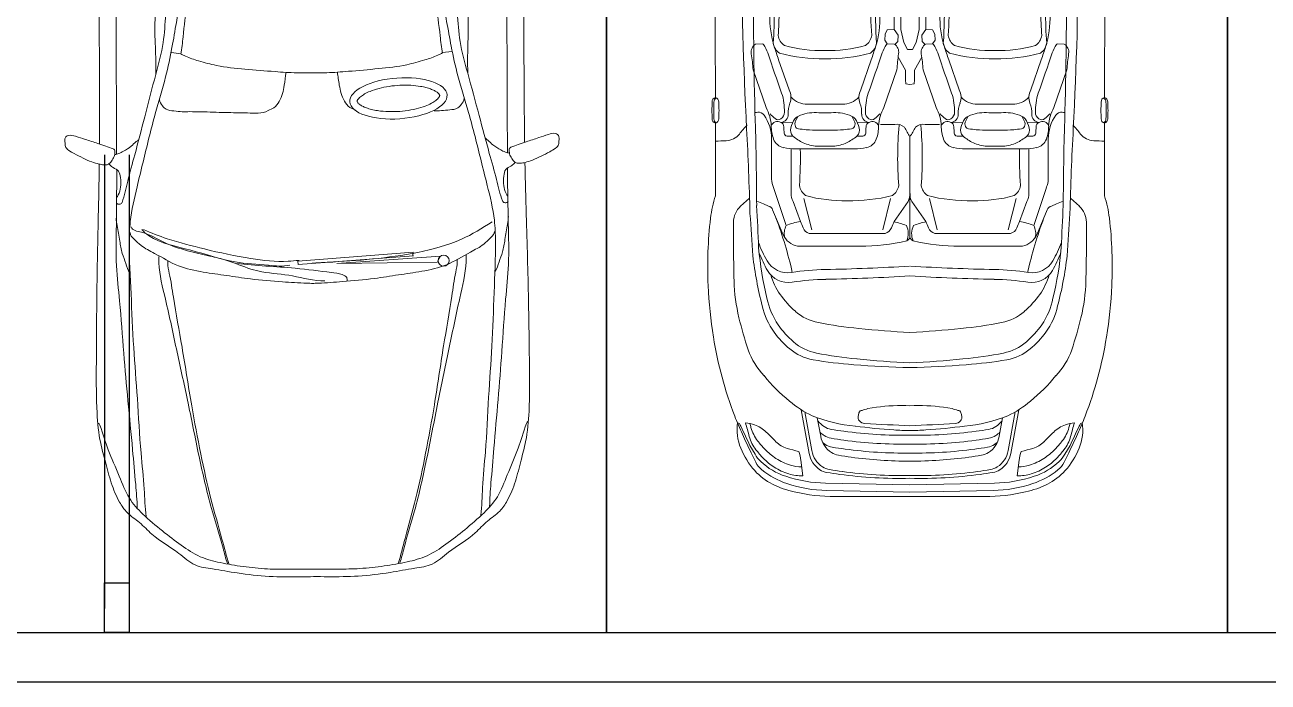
# Model space of a CAD drawing. Header units: millimetres. Extents: x 0 to 265, y 0 to 186.
# Drawn here: x 249.021 to 250.502, y 61.571 to 62.354 of the extents above; entities that cross this region are included whole.
import ezdxf

# ---------------------------------------------------------------- set-up
doc = ezdxf.new("R2010")
doc.units = ezdxf.units.MM
doc.linetypes.add('JIS_02_2.0', pattern=[3, 2, -1])
doc.layers.add('APOYOS', color=40, linetype='Continuous')
doc.layers.add('PROYECCION ESTRUCTURA', color=100, linetype='Continuous')
doc.layers.add('ARQ_Mobiliario', color=8, linetype='Continuous', lineweight=18)
doc.layers.add('MURO DE CARGA', color=18, linetype='Continuous', lineweight=30)

# ---------------------------------------------------------------- blocks, each defined once
blk = doc.blocks.new('A$C0D2E043C')
at = {"layer": 'ARQ_Mobiliario'}
for p, q in [((35.5808, 9.9491), (35.5808, 10.0765)), ((35.6071, 10.074), (35.6071, 9.9488)), ((35.6809, 10.074), (35.6809, 9.9488)), ((35.7072, 9.9491), (35.7072, 10.0765)), ((35.5424, 9.9053), (35.5441, 9.9298)), ((35.5529, 9.8913), (35.5424, 9.9053)), ((35.5441, 9.9298), (35.5529, 9.9473)), ((35.5529, 9.9473), (35.5808, 9.9491)), ((35.5808, 9.9491), (35.5966, 9.9263)), ((35.5966, 9.9263), (35.5948, 9.9001)), ((35.6071, 9.9488), (35.6197, 9.8958)), ((35.6809, 9.9488), (35.6683, 9.8958)), ((35.7072, 9.9491), (35.6914, 9.9263)), ((35.6914, 9.9263), (35.6932, 9.9001)), ((35.7351, 9.9473), (35.7072, 9.9491)), ((35.7439, 9.9298), (35.7351, 9.9473)), ((35.7351, 9.8913), (35.7456, 9.9053)), ((35.7456, 9.9053), (35.7439, 9.9298)), ((35.023, 9.8896), (35.0509, 9.8913)), ((35.5808, 9.8896), (35.5529, 9.8913)), ((35.5948, 9.9001), (35.5843, 9.8896)), ((35.6197, 9.8958), (35.6339, 9.8675)), ((35.6339, 9.8675), (35.644, 9.8675)), ((35.6541, 9.8675), (35.644, 9.8675)), ((35.6683, 9.8958), (35.6541, 9.8675)), ((35.6932, 9.9001), (35.7037, 9.8896)), ((35.7072, 9.8896), (35.7351, 9.8913)), ((36.265, 9.8896), (36.2371, 9.8913)), ((35.1576, 9.7059), (35.1156, 9.8266)), ((35.4462, 9.7059), (35.4882, 9.8266)), ((35.5961, 9.8376), (35.6258, 9.7852)), ((35.6919, 9.8376), (35.6622, 9.7852)), ((35.8418, 9.7059), (35.7998, 9.8266)), ((36.1304, 9.7059), (36.1724, 9.8266)), ((35.0125, 9.7864), (35.0649, 9.6341)), ((35.5913, 9.7864), (35.5389, 9.6341)), ((35.6258, 9.7852), (35.6258, 9.7457)), ((35.6622, 9.7852), (35.6622, 9.7457)), ((35.6967, 9.7864), (35.7491, 9.6341)), ((36.2755, 9.7864), (36.2231, 9.6341)), ((35.6258, 9.7457), (35.6277, 9.7299)), ((35.6277, 9.7299), (35.644, 9.7269)), ((35.6603, 9.7299), (35.644, 9.7269)), ((35.6622, 9.7457), (35.6603, 9.7299)), ((35.3014, 9.6481), (35.2317, 9.6481)), ((35.2774, 9.6137), (35.3019, 9.6137)), ((35.3264, 9.6137), (35.3019, 9.6137)), ((35.3024, 9.6481), (35.3721, 9.6481)), ((35.9856, 9.6481), (35.9159, 9.6481)), ((35.9616, 9.6137), (35.9861, 9.6137)), ((36.0106, 9.6137), (35.9861, 9.6137)), ((35.9866, 9.6481), (36.0563, 9.6481)), ((34.8614, 9.2797), (34.8614, 9.5712)), ((35.1319, 9.5744), (35.171, 9.5728)), ((35.1943, 9.6001), (35.184, 9.5809)), ((35.4095, 9.6001), (35.4198, 9.5809)), ((35.4719, 9.5744), (35.4329, 9.5728)), ((35.5828, 9.5666), (35.5249, 9.5666)), ((35.7052, 9.5666), (35.7631, 9.5666)), ((35.8161, 9.5744), (35.8551, 9.5728)), ((35.8785, 9.6001), (35.8682, 9.5809)), ((36.0937, 9.6001), (36.104, 9.5809)), ((36.1561, 9.5744), (36.117, 9.5728)), ((36.4266, 9.2797), (36.4266, 9.5712)), ((35.0873, 9.3467), (35.0873, 9.5084)), ((35.1494, 9.5195), (35.1731, 9.5192)), ((35.2774, 9.5438), (35.3019, 9.5438)), ((35.3264, 9.5438), (35.3019, 9.5438)), ((35.4544, 9.5195), (35.4307, 9.5192)), ((35.644, 9.5169), (35.644, 9.2904)), ((35.8336, 9.5195), (35.8573, 9.5192)), ((35.9616, 9.5438), (35.9861, 9.5438)), ((36.0106, 9.5438), (35.9861, 9.5438)), ((36.1386, 9.5195), (36.1149, 9.5192)), ((36.2007, 9.3467), (36.2007, 9.5084)), ((35.1657, 9.2897), (35.1657, 9.4686)), ((35.3019, 9.4679), (35.1838, 9.4679)), ((35.2774, 9.4789), (35.3019, 9.4789)), ((35.3264, 9.4789), (35.3019, 9.4789)), ((35.3019, 9.4679), (35.42, 9.4679)), ((35.9861, 9.4679), (35.868, 9.4679)), ((35.9616, 9.4789), (35.9861, 9.4789)), ((36.0106, 9.4789), (35.9861, 9.4789)), ((35.9861, 9.4679), (36.1042, 9.4679)), ((36.1223, 9.2897), (36.1223, 9.4686)), ((35.1459, 9.1599), (35.0953, 9.313)), ((36.1421, 9.1599), (36.1927, 9.313)), ((34.9985, 9.2703), (34.9625, 9.2377)), ((35.2032, 9.1765), (35.1737, 9.2561)), ((35.2171, 9.2693), (35.2487, 9.1429)), ((35.5659, 9.2693), (35.5344, 9.1429)), ((35.5799, 9.1765), (35.6364, 9.2567)), ((35.644, 9.1205), (35.644, 9.2576)), ((35.644, 9.1551), (35.644, 9.2576)), ((35.7081, 9.1765), (35.6516, 9.2567)), ((35.7221, 9.2693), (35.7536, 9.1429)), ((36.0709, 9.2693), (36.0393, 9.1429)), ((36.0848, 9.1765), (36.1143, 9.2561)), ((36.2895, 9.2703), (36.3255, 9.2377)), ((35.0544, 9.2468), (35.0746, 9.2372)), ((35.0914, 9.2227), (35.134, 9.1222)), ((36.1966, 9.2227), (36.154, 9.1222)), ((36.2336, 9.2468), (36.2134, 9.2372)), ((35.2391, 9.1282), (35.2627, 9.1279)), ((35.5203, 9.1279), (35.2627, 9.1279)), ((35.544, 9.1282), (35.5203, 9.1279)), ((35.744, 9.1282), (35.7677, 9.1279)), ((35.7677, 9.1279), (36.0253, 9.1279)), ((36.0489, 9.1282), (36.0253, 9.1279)), ((35.1915, 9.0766), (35.4432, 9.0766)), ((36.0965, 9.0766), (35.8448, 9.0766)), ((35.2066, 8.4189), (35.2383, 8.243)), ((35.2208, 8.4103), (35.249, 8.2544)), ((35.4746, 8.4242), (35.5088, 8.4289)), ((35.8134, 8.4242), (35.7792, 8.4289)), ((36.0672, 8.4103), (36.039, 8.2544)), ((36.0814, 8.4189), (36.0497, 8.243)), ((34.9577, 8.3641), (34.9507, 8.3666)), ((35.2712, 8.3869), (35.2848, 8.3121)), ((36.0168, 8.3869), (36.0032, 8.3121)), ((36.3303, 8.3641), (36.3373, 8.3666)), ((35.0206, 8.2406), (35, 8.2755)), ((36.2674, 8.2406), (36.288, 8.2755)), ((35.0233, 8.208), (35.005, 8.246)), ((35.2129, 8.153), (35.2051, 8.2155)), ((36.0751, 8.153), (36.0829, 8.2155)), ((36.2647, 8.208), (36.283, 8.246)), ((35.644, 8.1164), (35.3043, 8.1235)), ((35.644, 8.1164), (35.9837, 8.1235)), ((35.644, 8.087), (35.3094, 8.094)), ((35.6453, 8.0701), (35.3431, 8.0701)), ((35.6427, 8.0701), (35.9449, 8.0701)), ((35.644, 8.087), (35.9786, 8.094))]:
    blk.add_line(p, q, dxfattribs=at)
for centre, radius, start, end in [((49.3316, 10.3071), 14.3647, 180, 183.02593), ((21.9564, 10.3071), 14.3647, 356.97407, 360), ((-34.6556, 9.5808), 69.5169, 0.077229, 0.564429), ((105.9436, 9.5808), 69.5169, 179.435571, 179.922771), ((49.3794, 10.021), 14.3647, 179.30926, 181.7538), ((21.9086, 10.021), 14.3647, 358.2462, 0.69074), ((36.9315, 10.0357), 1.4456, 178.4816, 184.4163), ((36.9512, 10.0047), 1.4456, 177.1396, 184.4163), ((34.3368, 10.0047), 1.4456, 355.5837, 2.8604), ((34.3565, 10.0357), 1.4456, 355.5837, 1.5184), ((35.457, 9.9935), 0.3766, 177.702, 197.6791), ((33.6526, 10.0047), 1.4456, 355.5837, 0.749), ((33.6723, 10.0357), 1.4456, 355.5837, 359.4724), ((35.1468, 9.9935), 0.3766, 342.3209, 2.298), ((36.1412, 9.9935), 0.3766, 177.702, 197.6791), ((37.6157, 10.0357), 1.4456, 180.5276, 184.4163), ((37.6354, 10.0047), 1.4456, 179.251, 184.4163), ((35.831, 9.9935), 0.3766, 342.3209, 2.298), ((35.1761, 9.9352), 0.0634, 189.8097, 233.9947), ((35.4277, 9.9352), 0.0634, 306.0053, 350.1903), ((35.8603, 9.9352), 0.0634, 189.8097, 233.9947), ((36.1119, 9.9352), 0.0634, 306.0053, 350.1903), ((35.0434, 9.8571), 0.0384, 122.1337, 189.0107), ((35.0434, 9.88), 0.0136, 34.9707, 56.5623), ((34.9453, 9.8113), 0.1334, 18.8511, 34.9707), ((35.1564, 9.9042), 0.0634, 189.8097, 233.9947), ((37.1295, 10.5266), 2.132, 197.6791, 199.166), ((35.2926, 10.4521), 0.5887, 254.8646, 270.9099), ((35.3113, 10.4521), 0.5887, 269.0901, 285.1354), ((35.4474, 9.9042), 0.0634, 306.0053, 350.1903), ((33.4743, 10.5266), 2.132, 340.834, 342.3209), ((35.6585, 9.8113), 0.1334, 145.0293, 161.1489), ((35.5604, 9.88), 0.0136, 123.4377, 145.0293), ((35.5604, 9.8571), 0.0384, 350.9893, 57.8663), ((35.7276, 9.8571), 0.0384, 122.1337, 189.0107), ((35.7276, 9.88), 0.0136, 34.9707, 56.5623), ((35.6295, 9.8113), 0.1334, 18.8511, 34.9707), ((35.8406, 9.9042), 0.0634, 189.8097, 233.9947), ((37.8137, 10.5266), 2.132, 197.6791, 199.166), ((35.9767, 10.4521), 0.5887, 254.8646, 270.9099), ((35.9954, 10.4521), 0.5887, 269.0901, 285.1354), ((36.1316, 9.9042), 0.0634, 306.0053, 350.1903), ((34.1585, 10.5266), 2.132, 340.834, 342.3209), ((36.3427, 9.8113), 0.1334, 145.0293, 161.1489), ((36.2446, 9.88), 0.0136, 123.4377, 145.0293), ((36.2446, 9.8571), 0.0384, 350.9893, 57.8663), ((34.3577, 9.7484), 0.6559, 3.3204, 9.0107), ((54.2632, 16.4069), 20.2795, 198.85113, 199.33545), ((35.2879, 10.4914), 0.6605, 255.1925, 271.2106), ((35.3159, 10.4914), 0.6605, 268.7894, 284.8075), ((16.3406, 16.4069), 20.2795, 340.66455, 341.14887), ((36.2462, 9.7484), 0.6559, 170.9893, 176.6796), ((35.0418, 9.7484), 0.6559, 3.3204, 9.0107), ((54.9474, 16.4069), 20.2795, 198.85113, 199.33545), ((35.9721, 10.4914), 0.6605, 255.1925, 271.2106), ((36.0001, 10.4914), 0.6605, 268.7894, 284.8075), ((17.0248, 16.4069), 20.2795, 340.66455, 341.14887), ((36.9303, 9.7484), 0.6559, 170.9893, 176.6796), ((35.1008, 9.675), 0.0646, 338.8225, 28.5544), ((35.503, 9.675), 0.0646, 151.4456, 201.1775), ((35.785, 9.675), 0.0646, 338.8225, 28.5544), ((36.1872, 9.675), 0.0646, 151.4456, 201.1775), ((21.3499, 10.1211), 13.5063, 357.8859, 358.02673), ((34.8655, 9.6576), 0.0174, 103.7785, 185.1375), ((21.3571, 10.1211), 13.5063, 357.8859, 358.02673), ((34.8727, 9.6576), 0.0174, 116.444, 185.1375), ((34.8572, 9.6576), 0.0174, 354.8625, 76.2214), ((48.3728, 10.1211), 13.5063, 181.97327, 182.1141), ((34.9577, 9.6328), 0.1801, 6.523, 19.3355), ((35.2317, 9.7415), 0.0934, 224.8394, 270), ((35.3721, 9.7415), 0.0934, 270, 315.1606), ((35.6462, 9.6328), 0.1801, 160.6645, 173.477), ((35.6418, 9.6328), 0.1801, 6.523, 19.3355), ((35.9159, 9.7415), 0.0934, 224.8394, 270), ((36.0563, 9.7415), 0.0934, 270, 315.1606), ((36.3303, 9.6328), 0.1801, 160.6645, 173.477), ((22.9152, 10.1211), 13.5063, 357.8859, 358.02673), ((36.4308, 9.6576), 0.0174, 103.7786, 185.1375), ((36.4153, 9.6576), 0.0174, 354.8625, 63.556), ((36.4225, 9.6576), 0.0174, 354.8625, 76.2215), ((49.9309, 10.1211), 13.5063, 181.97327, 182.1141), ((49.9381, 10.1211), 13.5063, 181.97327, 182.1141), ((21.3499, 9.1246), 13.5063, 1.97327, 2.1141), ((21.3571, 9.1246), 13.5063, 1.97327, 2.1141), ((48.3728, 9.1246), 13.5063, 177.8859, 178.02673), ((35.0226, 9.6814), 0.0662, 268.1769, 277.5911), ((35.0349, 9.589), 0.0269, 35.1149, 97.5911), ((34.916, 9.5518), 0.1702, 2.9572, 28.9317), ((35.4397, 9.9777), 0.5145, 225.81, 228.8547), ((35.1225, 9.6062), 0.0316, 273.3896, 3.0107), ((35.1073, 9.6153), 0.0319, 303.5122, 1.6424), ((34.7032, 9.6037), 0.4363, 1.6424, 6.523), ((35.2597, 9.6134), 0.1057, 158.8225, 183.0107), ((35.2639, 9.4238), 0.1904, 85.9297, 108.5122), ((35.3399, 9.4238), 0.1904, 71.4878, 94.0703), ((35.3441, 9.6134), 0.1057, 356.9893, 21.1775), ((35.4813, 9.6062), 0.0316, 176.9893, 266.6104), ((35.4965, 9.6153), 0.0319, 178.3576, 236.4878), ((35.9006, 9.6037), 0.4363, 173.477, 178.3576), ((35.1641, 9.9777), 0.5145, 311.1453, 314.19), ((35.6878, 9.5518), 0.1702, 151.0683, 177.0428), ((35.6002, 9.5518), 0.1702, 2.9572, 28.9317), ((36.1239, 9.9777), 0.5145, 225.81, 228.8547), ((35.8067, 9.6062), 0.0316, 273.3896, 3.0107), ((35.7915, 9.6153), 0.0319, 303.5122, 1.6424), ((35.3874, 9.6037), 0.4363, 1.6424, 6.523), ((35.9439, 9.6134), 0.1057, 158.8225, 183.0107), ((35.9481, 9.4238), 0.1904, 85.9297, 108.5122), ((36.0241, 9.4238), 0.1904, 71.4878, 94.0703), ((36.0283, 9.6134), 0.1057, 356.9893, 21.1775), ((36.1655, 9.6062), 0.0316, 176.9893, 266.6104), ((36.5848, 9.6037), 0.4363, 173.477, 178.3576), ((36.1807, 9.6153), 0.0319, 178.3576, 236.4878), ((35.8483, 9.9777), 0.5145, 311.1453, 314.19), ((36.372, 9.5518), 0.1702, 151.0683, 177.0428), ((36.2531, 9.589), 0.0269, 82.4089, 144.8851), ((36.2654, 9.6814), 0.0662, 262.4089, 271.8231), ((22.9152, 9.1246), 13.5063, 1.97327, 2.1141), ((49.9309, 9.1246), 13.5063, 177.8859, 178.02673), ((49.9381, 9.1246), 13.5063, 177.8859, 178.02673), ((34.8655, 9.5881), 0.0174, 174.8625, 256.2215), ((34.8727, 9.5881), 0.0174, 174.8625, 243.556), ((34.8572, 9.5881), 0.0174, 283.7786, 5.1375), ((35.3427, 9.2287), 0.4877, 136.4928, 142.133), ((22.5328, 9.199), 12.4945, 0.19009, 1.7538), ((34.9203, 9.5084), 0.1671, 360, 35.1149), ((35.2326, 9.5589), 0.1467, 179.3597, 200.4789), ((35.111, 9.5516), 0.0267, 59.9535, 160.2676), ((35.1141, 9.6051), 0.0197, 228.8547, 303.5122), ((35.118, 9.5575), 0.0183, 357.0831, 69.4491), ((34.8698, 9.53), 0.2677, 0.3147, 5.7065), ((35.2494, 9.5373), 0.0861, 149.2718, 176.1885), ((35.221, 9.5542), 0.0531, 109.3485, 149.2718), ((35.2066, 9.5687), 0.0257, 151.6997, 205.2877), ((35.1971, 9.5642), 0.0152, 205.2877, 261.9044), ((35.3828, 9.5542), 0.0531, 30.7282, 70.6515), ((35.4067, 9.5642), 0.0152, 278.0956, 334.7123), ((35.3972, 9.5687), 0.0257, 334.7123, 28.3003), ((35.3544, 9.5373), 0.0861, 3.8115, 30.7282), ((35.734, 9.53), 0.2677, 174.2935, 179.6853), ((35.4858, 9.5575), 0.0183, 110.5509, 182.9169), ((35.4897, 9.6051), 0.0197, 236.4878, 311.1453), ((35.4928, 9.5516), 0.0267, 19.7324, 120.0465), ((35.3712, 9.5589), 0.1467, 339.5211, 0.6403), ((35.5915, 9.5247), 0.0428, 45.5515, 101.7666), ((37.0401, 9.4321), 1.4456, 174.7911, 184.4163), ((34.3381, 8.7755), 1.5017, 29.5853, 31.2833), ((36.9499, 8.7755), 1.5017, 148.7167, 150.4147), ((35.6965, 9.5247), 0.0428, 78.2334, 134.4485), ((34.2479, 9.4321), 1.4456, 355.5837, 5.2089), ((35.7952, 9.5516), 0.0267, 59.9535, 160.2676), ((35.9168, 9.5589), 0.1467, 179.3597, 200.4789), ((35.7983, 9.6051), 0.0197, 228.8547, 303.5122), ((35.8022, 9.5575), 0.0183, 357.0831, 69.4491), ((35.554, 9.53), 0.2677, 0.3147, 5.7065), ((35.9336, 9.5373), 0.0861, 149.2718, 176.1885), ((35.9052, 9.5542), 0.0531, 109.3485, 149.2718), ((35.8908, 9.5687), 0.0257, 151.6997, 205.2877), ((35.8813, 9.5642), 0.0152, 205.2877, 261.9044), ((36.067, 9.5542), 0.0531, 30.7282, 70.6515), ((36.0909, 9.5642), 0.0152, 278.0956, 334.7123), ((36.0814, 9.5687), 0.0257, 334.7123, 28.3003), ((36.0386, 9.5373), 0.0861, 3.8115, 30.7282), ((36.4182, 9.53), 0.2677, 174.2935, 179.6853), ((36.17, 9.5575), 0.0183, 110.5509, 182.9169), ((36.1739, 9.6051), 0.0197, 236.4878, 311.1453), ((36.177, 9.5516), 0.0267, 19.7324, 120.0465), ((36.0554, 9.5589), 0.1467, 339.5211, 0.6403), ((36.3677, 9.5084), 0.1671, 144.8851, 180), ((48.7552, 9.199), 12.4945, 178.2462, 179.80991), ((35.9453, 9.2287), 0.4877, 37.867, 43.5072), ((36.4308, 9.5881), 0.0174, 174.8625, 256.2214), ((36.4153, 9.5881), 0.0174, 296.444, 5.1375), ((36.4225, 9.5881), 0.0174, 283.7785, 5.1375), ((34.9023, 9.5712), 0.0702, 271.7611, 322.133), ((22.5098, 8.8893), 12.4945, 1.46222, 3.02593), ((35.1466, 9.5268), 0.0549, 200.4789, 257.6503), ((35.1507, 9.5327), 0.0132, 185.4827, 264.4752), ((35.198, 9.5431), 0.0345, 180, 234.4771), ((35.3299, 9.7279), 0.2616, 234.4771, 245.2594), ((35.2803, 10.1494), 0.6063, 261.9044, 264.9224), ((35.268, 10.0109), 0.4673, 264.9224, 271.1514), ((35.3358, 10.0109), 0.4673, 268.8486, 275.0776), ((35.3235, 10.1494), 0.6063, 275.0776, 278.0956), ((35.2739, 9.7279), 0.2616, 294.7406, 305.5229), ((35.4058, 9.5431), 0.0345, 305.5229, 0), ((35.4531, 9.5327), 0.0132, 275.5248, 354.5173), ((35.4572, 9.5268), 0.0549, 282.3497, 339.5211), ((35.8308, 9.5268), 0.0549, 200.4789, 257.6503), ((35.8349, 9.5327), 0.0132, 185.4827, 264.4752), ((35.8822, 9.5431), 0.0345, 180, 234.4771), ((36.0141, 9.7279), 0.2616, 234.4771, 245.2594), ((35.9645, 10.1494), 0.6063, 261.9044, 264.9224), ((35.9522, 10.0109), 0.4673, 264.9224, 271.1514), ((36.02, 10.0109), 0.4673, 268.8486, 275.0776), ((36.0077, 10.1494), 0.6063, 275.0776, 278.0956), ((35.9581, 9.7279), 0.2616, 294.7406, 305.5229), ((36.09, 9.5431), 0.0345, 305.5229, 0), ((36.1373, 9.5327), 0.0132, 275.5248, 354.5173), ((36.1414, 9.5268), 0.0549, 282.3497, 339.5211), ((48.7782, 8.8893), 12.4945, 176.97407, 178.53778), ((36.3857, 9.5712), 0.0702, 217.867, 268.2389), ((36.4774, -41.6594), 51.1845, 91.76109, 91.80929), ((35.1838, 9.6967), 0.2288, 257.6503, 270), ((33.7577, 9.4321), 1.4456, 355.5837, 1.4198), ((35.2765, 9.622), 0.1431, 246.9234, 270.3465), ((35.3273, 9.622), 0.1431, 269.6535, 293.0766), ((35.42, 9.6967), 0.2288, 270, 282.3497), ((35.868, 9.6967), 0.2288, 257.6503, 270), ((35.9607, 9.622), 0.1431, 246.9234, 270.3465), ((36.0115, 9.622), 0.1431, 269.6535, 293.0766), ((37.5303, 9.4321), 1.4456, 178.5802, 184.4163), ((36.1042, 9.6967), 0.2288, 270, 282.3497), ((34.8106, -41.6594), 51.1845, 88.19071, 88.23891), ((35.1578, 9.3457), 0.0705, 179.1858, 207.5776), ((35.2615, 9.3316), 0.0634, 189.8097, 233.9947), ((35.5363, 9.3316), 0.0634, 306.0053, 350.1903), ((35.7517, 9.3316), 0.0634, 189.8097, 233.9947), ((36.0265, 9.3316), 0.0634, 306.0053, 350.1903), ((36.1302, 9.3457), 0.0705, 332.4224, 0.8142), ((35.3179, 9.1328), 0.4796, 162.1555, 173.1838), ((34.9837, 9.1004), 0.1626, 64.2294, 74.5849), ((35.2362, 9.2887), 0.0705, 179.1858, 207.5776), ((35.3779, 9.8485), 0.5887, 254.8646, 271.322), ((35.4063, 9.9548), 0.695, 268.7794, 283.9241), ((35.5801, 9.2871), 0.064, 331.6959, 2.9555), ((35.7956, 9.276), 0.1527, 173.0737, 186.9263), ((35.7079, 9.2871), 0.064, 177.0445, 208.3041), ((35.4924, 9.276), 0.1527, 353.0737, 6.9263), ((35.8817, 9.9548), 0.695, 256.0759, 271.2206), ((35.9101, 9.8485), 0.5887, 268.678, 285.1354), ((36.0518, 9.2887), 0.0705, 332.4224, 0.8142), ((36.3043, 9.1004), 0.1626, 105.4151, 115.7706), ((35.9701, 9.1328), 0.4796, 6.8162, 17.8445), ((35.0208, 9.1734), 0.0867, 132.2214, 179.5233), ((16.9801, 7.8786), 18.0691, 3.68126, 4.21972), ((16.982, 8.3113), 18.0691, 2.40913, 2.94759), ((35.0737, 9.2193), 0.018, 11.0619, 87.3136), ((36.2143, 9.2193), 0.018, 92.6864, 168.9381), ((54.306, 8.3113), 18.0691, 177.05241, 177.59087), ((54.3079, 7.8786), 18.0691, 175.78028, 176.31874), ((36.2672, 9.1734), 0.0867, 0.4767, 47.7786), ((36.4739, 8.9946), 1.6438, 173.1838, 182.6649), ((41.6638, 9.1182), 6.7299, 179.5233, 181.53681), ((33.5267, 8.5981), 1.6858, 12.8041, 20.5784), ((35.2108, 9.127), 0.0727, 153.1267, 191.5749), ((35.2482, 8.9145), 0.2658, 99.7648, 112.6369), ((36.8922, 9.8444), 1.8162, 201.5746, 202.465), ((33.8909, 9.8444), 1.8162, 337.535, 338.4254), ((35.5271, 8.9145), 0.2658, 67.3631, 78.663), ((35.5646, 9.127), 0.0727, 336.8188, 26.8733), ((35.7234, 9.127), 0.0727, 153.1267, 203.1812), ((35.7609, 8.9145), 0.2658, 101.337, 112.6369), ((37.3971, 9.8444), 1.8162, 201.5746, 202.465), ((34.3958, 9.8444), 1.8162, 337.535, 338.4254), ((36.0398, 8.9145), 0.2658, 67.3631, 80.2352), ((37.7613, 8.5981), 1.6858, 159.4216, 167.1959), ((36.0772, 9.127), 0.0727, 348.4251, 26.8733), ((29.6242, 9.1182), 6.7299, 358.46319, 0.4767), ((34.8141, 8.9946), 1.6438, 357.3351, 6.8162), ((35.2097, 9.1585), 0.0839, 205.6223, 257.4949), ((35.2487, 9.1648), 0.0378, 202.465, 255.2501), ((35.5343, 9.1648), 0.0378, 284.7499, 337.535), ((35.624, 9.1173), 0.0203, 291.429, 9.2387), ((35.664, 9.1173), 0.0203, 170.7613, 248.571), ((35.7537, 9.1648), 0.0378, 202.465, 255.2501), ((36.0393, 9.1648), 0.0378, 284.7499, 337.535), ((36.0783, 9.1585), 0.0839, 282.5051, 334.3777), ((35.529, 9.2817), 0.5301, 201.0453, 209.762), ((36.4639, 9.2016), 1.4347, 185.2313, 193.4535), ((35.4432, 9.8997), 0.8231, 270, 283.2206), ((35.8448, 9.8997), 0.8231, 256.7794, 270), ((35.759, 9.2817), 0.5301, 330.238, 338.9547), ((34.8241, 9.2016), 1.4347, 346.5465, 354.7687), ((36.4374, 9.2012), 1.4347, 186.5034, 194.7256), ((35.531, 9.2422), 0.5301, 201.3583, 209.762), ((35.1525, 9.0664), 0.0964, 209.762, 278.9185), ((36.1355, 9.0664), 0.0964, 261.0815, 330.238), ((35.757, 9.2422), 0.5301, 330.238, 338.6417), ((34.8506, 9.2012), 1.4347, 345.2744, 353.4966), ((35.1545, 9.027), 0.0964, 209.762, 278.9185), ((35.3666, 9.0487), 0.296, 197.1341, 214.0282), ((35.3214, 7.9905), 0.9927, 91.0292, 98.9185), ((35.1702, 16.4026), 7.4207, 271.02924, 273.64523), ((35.1722, 16.3631), 7.4207, 271.02924, 273.64523), ((36.1158, 16.3631), 7.4207, 266.35477, 268.97076), ((36.1178, 16.4026), 7.4207, 266.35477, 268.97076), ((35.9666, 7.9905), 0.9927, 81.0815, 88.9708), ((36.1335, 9.027), 0.0964, 261.0815, 330.238), ((35.9214, 9.0487), 0.296, 325.9718, 342.8659), ((36.6698, 9.0037), 1.8399, 182.6649, 189.1353), ((35.6549, 8.957), 0.7189, 181.5368, 193.5296), ((35.3233, 7.951), 0.9927, 91.0292, 98.9185), ((35.9647, 7.951), 0.9927, 81.0815, 88.9708), ((35.6331, 8.957), 0.7189, 346.4704, 358.4632), ((34.6182, 9.0037), 1.8399, 350.8647, 357.3351), ((35.3588, 8.9264), 0.296, 191.4078, 214.0282), ((35.4619, 9.1301), 0.4207, 215.9536, 228.5231), ((35.8261, 9.1301), 0.4207, 311.4769, 324.0464), ((35.9292, 8.9264), 0.296, 325.9718, 348.5922), ((35.3387, 8.9015), 0.296, 192.6799, 215.3004), ((35.3127, 8.9613), 0.1955, 228.5231, 259.091), ((35.9753, 8.9613), 0.1955, 280.909, 311.4769), ((35.9493, 8.9015), 0.296, 324.6996, 347.3201), ((36.4358, 9.1449), 1.522, 193.5296, 198.592), ((35.454, 9.0077), 0.4207, 215.9536, 228.5231), ((35.6129, 10.5188), 1.7816, 259.091, 264.3925), ((35.6751, 10.5188), 1.7816, 275.6075, 280.909), ((35.834, 9.0077), 0.4207, 311.4769, 324.0464), ((34.8522, 9.1449), 1.522, 341.408, 346.4704), ((36.4191, 8.9634), 1.586, 189.1353, 201.0533), ((35.4321, 8.985), 0.4207, 217.2257, 229.7952), ((35.9118, 13.5635), 4.841, 264.3925, 266.8288), ((35.3762, 13.5635), 4.841, 273.1712, 275.6075), ((35.8559, 8.985), 0.4207, 310.2048, 322.7743), ((34.8689, 8.9634), 1.586, 338.9467, 350.8647), ((35.2618, 8.754), 0.2848, 199.3624, 224.0294), ((35.2867, 8.8129), 0.1955, 229.7952, 260.3632), ((35.3048, 8.839), 0.1955, 228.5231, 259.091), ((35.9832, 8.839), 0.1955, 280.909, 311.4769), ((36.0013, 8.8129), 0.1955, 279.6368, 310.2048), ((36.0262, 8.754), 0.2848, 315.9706, 340.6376), ((35.5522, 10.3766), 1.7816, 260.3632, 265.6646), ((35.605, 10.3964), 1.7816, 259.091, 264.3925), ((35.9039, 13.4412), 4.841, 264.3925, 266.9223), ((35.3841, 13.4412), 4.841, 273.0777, 275.6075), ((35.683, 10.3964), 1.7816, 275.6075, 280.909), ((35.7358, 10.3766), 1.7816, 274.3354, 279.6368), ((35.5236, 8.9204), 0.5919, 217.9881, 232.0323), ((35.7835, 13.4273), 4.841, 265.6646, 268.3489), ((35.5045, 13.4273), 4.841, 271.6511, 274.3354), ((35.7644, 8.9204), 0.5919, 307.9677, 322.0119), ((35.4191, 8.755), 0.3977, 229.242, 244.952), ((35.778, 8.3244), 0.3491, 166.3032, 168.6595), ((35.4507, 8.4042), 0.0123, 87.4826, 166.3032), ((35.3994, 8.6108), 0.2012, 284.9433, 291.9553), ((35.6123, 7.671), 0.7649, 87.6213, 97.7716), ((35.6757, 7.671), 0.7649, 82.2284, 92.3787), ((35.8886, 8.6108), 0.2012, 248.0447, 255.0567), ((35.8373, 8.4042), 0.0123, 13.6968, 92.5174), ((35.51, 8.3244), 0.3491, 11.3405, 13.6968), ((35.8689, 8.755), 0.3977, 295.048, 310.758), ((36.0785, 8.8323), 1.221, 201.0533, 204.7809), ((35.142, 8.3384), 0.1935, 171.5164, 202.5303), ((35.5756, 8.6689), 0.689, 206.2363, 207.5671), ((34.9685, 8.2213), 0.1461, 69.845, 84.6152), ((29.3797, 6.7702), 5.8255, 15.34203, 15.90569), ((29.3865, 6.806), 5.8255, 15.34203, 15.51226), ((34.9717, 8.23), 0.1367, 46.5931, 69.845), ((35.4784, 8.9605), 0.6099, 248.0813, 264.9013), ((35.3525, 8.434), 0.0988, 216.93, 237.0931), ((35.4577, 8.3886), 0.0225, 168.6595, 219.3903), ((35.4635, 8.3933), 0.0299, 219.3903, 267.4412), ((35.0247, -1.4254), 9.7986, 86.37626, 87.44122), ((36.2633, -1.4254), 9.7986, 92.55878, 93.62374), ((35.8245, 8.3933), 0.0299, 272.5588, 320.6097), ((35.8303, 8.3886), 0.0225, 320.6097, 11.3405), ((35.8096, 8.9605), 0.6099, 275.0987, 291.9187), ((35.9355, 8.434), 0.0988, 302.9069, 323.07), ((36.3163, 8.23), 0.1367, 110.155, 133.4069), ((36.3195, 8.2213), 0.1461, 95.3848, 110.155), ((41.9015, 6.806), 5.8255, 164.48774, 164.65797), ((41.9083, 6.7702), 5.8255, 164.09431, 164.65797), ((35.2095, 8.8323), 1.221, 335.2191, 338.9467), ((35.7124, 8.6689), 0.689, 332.4329, 333.7637), ((36.146, 8.3384), 0.1935, 337.4697, 8.4836), ((39.6636, 10.5193), 5.1754, 204.7809, 205.6935), ((39.6687, 10.4898), 5.1754, 204.7809, 205.6935), ((35.1463, 8.3523), 0.1542, 195.342, 217.7497), ((35.1531, 8.3881), 0.1542, 195.342, 217.7497), ((34.3931, 7.6184), 0.9787, 43.359, 46.5931), ((35.3525, 8.3982), 0.0988, 224.2534, 237.0931), ((35.382, 8.3296), 0.0988, 190.2428, 237.0931), ((35.3392, 8.4136), 0.0745, 237.0931, 260.3735), ((35.3392, 8.3777), 0.0745, 237.0931, 260.3735), ((35.5747, 9.8017), 1.4824, 260.3735, 262.381), ((35.5747, 9.7658), 1.4824, 260.3735, 262.381), ((35.6201, 10.1413), 1.8251, 262.381, 270.7507), ((35.7694, 11.0571), 2.7261, 262.7241, 266.0052), ((35.6658, 9.5728), 1.2381, 266.0052, 268.9934), ((35.6222, 9.5728), 1.2381, 271.0066, 273.9948), ((35.6679, 10.1413), 1.8251, 269.2493, 277.619), ((35.5186, 11.0571), 2.7261, 273.9948, 277.2759), ((35.7133, 9.8017), 1.4824, 277.619, 279.6265), ((35.7133, 9.7658), 1.4824, 277.619, 279.6265), ((35.906, 8.3296), 0.0988, 302.9069, 349.7572), ((35.9488, 8.4136), 0.0745, 279.6265, 302.9069), ((35.9488, 8.3777), 0.0745, 279.6265, 302.9069), ((35.9355, 8.3982), 0.0988, 302.9069, 315.7466), ((36.8949, 7.6184), 0.9787, 133.4069, 136.641), ((36.1349, 8.3881), 0.1542, 322.2503, 344.658), ((36.1417, 8.3523), 0.1542, 322.2503, 344.658), ((31.6193, 10.4898), 5.1754, 334.3065, 335.2191), ((31.6244, 10.5193), 5.1754, 334.3065, 335.2191), ((35.2616, 8.388), 0.3231, 202.5303, 221.4424), ((35.3441, 8.5055), 0.4043, 217.7497, 224.0316), ((35.3509, 8.5412), 0.4043, 217.7497, 224.0316), ((35.2462, 8.44), 0.2587, 224.0316, 236.876), ((35.1748, 8.3565), 0.0964, 223.359, 254.6712), ((35.7219, 10.3524), 2.1659, 254.6712, 255.9525), ((35.3462, 8.272), 0.0988, 190.2428, 237.0931), ((35.3571, 8.3623), 0.0988, 229.2811, 237.0931), ((35.3439, 8.3419), 0.0745, 237.0931, 260.3735), ((35.5793, 9.73), 1.4824, 260.3735, 262.381), ((35.6201, 10.1054), 1.8251, 262.381, 270.7507), ((35.6248, 10.0696), 1.8251, 262.381, 270.6041), ((35.6679, 10.1054), 1.8251, 269.2493, 277.619), ((35.6632, 10.0696), 1.8251, 269.3959, 277.619), ((35.7087, 9.73), 1.4824, 277.619, 279.6265), ((35.9441, 8.3419), 0.0745, 279.6265, 302.9069), ((35.9309, 8.3623), 0.0988, 302.9069, 310.7189), ((35.9418, 8.272), 0.0988, 302.9069, 349.7572), ((35.5661, 10.3524), 2.1659, 284.0475, 285.3288), ((36.1132, 8.3565), 0.0964, 285.3288, 316.641), ((36.0418, 8.44), 0.2587, 303.124, 315.9684), ((35.9371, 8.5412), 0.4043, 315.9684, 322.2503), ((35.9439, 8.5055), 0.4043, 315.9684, 322.2503), ((36.0264, 8.388), 0.3231, 318.5576, 337.4697), ((35.1359, 8.3073), 0.1333, 210.0638, 226.3425), ((35.1076, 8.2511), 0.0947, 207.082, 231.455), ((35.2163, 8.388), 0.2471, 225.7779, 253.0074), ((35.2394, 8.4042), 0.2587, 224.0316, 236.876), ((35.2254, 8.408), 0.2205, 236.876, 253.5372), ((35.0532, 8.1965), 0.1531, 7.1191, 20.9309), ((35.3356, 8.2606), 0.0988, 190.2428, 237.0931), ((35.3688, 8.3092), 0.0745, 237.0931, 260.3735), ((35.6042, 9.6973), 1.4824, 260.3735, 262.381), ((35.6497, 10.0369), 1.8251, 262.381, 269.8225), ((35.6383, 10.0369), 1.8251, 270.1775, 277.619), ((35.6838, 9.6973), 1.4824, 277.619, 279.6265), ((35.9192, 8.3092), 0.0745, 279.6265, 302.9069), ((35.9524, 8.2606), 0.0988, 302.9069, 349.7572), ((36.2348, 8.1965), 0.1531, 159.0691, 172.8809), ((36.0626, 8.408), 0.2205, 286.4628, 303.124), ((36.0717, 8.388), 0.2471, 286.9926, 314.2221), ((36.0486, 8.4042), 0.2587, 303.124, 315.9684), ((36.1804, 8.2511), 0.0947, 308.545, 332.918), ((36.1521, 8.3073), 0.1333, 313.6575, 329.9362), ((35.1947, 8.3289), 0.2338, 221.4424, 243.7064), ((35.2558, 8.437), 0.3325, 231.455, 251.2887), ((35.2185, 8.3723), 0.2205, 236.876, 253.5372), ((35.2102, 8.3441), 0.1911, 253.5372, 270.8193), ((35.217, 8.3798), 0.1911, 253.5372, 267.4233), ((35.3224, 8.2402), 0.0745, 237.0931, 260.3735), ((35.333, 8.2516), 0.0745, 237.0931, 260.3735), ((35.5578, 9.6282), 1.4824, 260.3735, 262.381), ((35.5684, 9.6396), 1.4824, 260.3735, 262.381), ((35.6032, 9.9679), 1.8251, 262.381, 271.28), ((35.6139, 9.9793), 1.8251, 262.381, 270.9461), ((35.6741, 9.9793), 1.8251, 269.0539, 277.619), ((35.6848, 9.9679), 1.8251, 268.72, 277.619), ((35.7196, 9.6396), 1.4824, 277.619, 279.6265), ((35.7302, 9.6282), 1.4824, 277.619, 279.6265), ((35.955, 8.2516), 0.0745, 279.6265, 302.9069), ((35.9656, 8.2402), 0.0745, 279.6265, 302.9069), ((36.0778, 8.3441), 0.1911, 269.1807, 286.4628), ((36.071, 8.3798), 0.1911, 272.5767, 286.4628), ((36.0695, 8.3723), 0.2205, 286.4628, 303.124), ((36.0322, 8.437), 0.3325, 288.7113, 308.545), ((36.0933, 8.3289), 0.2338, 296.2936, 318.5576), ((35.2646, 8.4704), 0.3916, 243.7064, 257.3103), ((35.3156, 8.658), 0.5346, 251.2887, 268.7956), ((35.3206, 8.6285), 0.5346, 251.2887, 268.7956), ((35.9674, 8.6285), 0.5346, 271.2044, 288.7113), ((35.9724, 8.658), 0.5346, 271.2044, 288.7113), ((36.0234, 8.4704), 0.3916, 282.6897, 296.2936), ((35.3431, 8.8189), 0.7488, 257.3103, 270), ((35.9449, 8.8189), 0.7488, 270, 282.6897)]:
    blk.add_arc(centre, radius, start, end, dxfattribs=at)
blk = doc.blocks.new('A$C51B7106E')
at = {"layer": 'ARQ_Mobiliario'}
for p, q in [((0.8941, 3.3752), (0.4771, 3.346)), ((0.4771, 3.346), (0.4898, 3.368)), ((0.4898, 3.3698), (0.8941, 3.3752)), ((0.5851, 3.3446), (1.0496, 3.3796)), ((1.0515, 3.3668), (0.587, 3.33)), ((1.0496, 3.3796), (1.0515, 3.3668)), ((0.587, 3.33), (0.5887, 3.3446)), ((0.1808, 2.9737), (0.176, 2.9683)), ((1.8068, 2.9801), (1.8116, 2.9748)), ((0.4691, 2.5275), (0.4315, 2.5225)), ((1.522, 2.5316), (1.5596, 2.527))]:
    blk.add_line(p, q, dxfattribs=at)
blk.add_circle((0.4645, 3.3641), 0.022, dxfattribs=at)
blk.add_ellipse((0.6463, 2.7115), major_axis=(-0.1957, -0.014), ratio=0.418659, dxfattribs=at)
for points, knots in [([(0.9883, 4.6352), (0.969, 4.6351), (0.909, 4.6361), (0.8057, 4.6347), (0.6886, 4.6211), (0.5908, 4.6018), (0.5044, 4.5908), (0.4337, 4.5221), (0.3499, 4.4778), (0.2914, 4.4106), (0.2386, 4.3774), (0.2012, 4.3209), (0.1737, 4.2512), (0.1542, 4.1703), (0.1286, 4.0776), (0.1176, 3.9495), (0.1194, 3.7668), (0.1227, 3.5113), (0.1295, 3.2505), (0.1356, 3.0587), (0.1372, 2.9806), (0.1374, 2.9691)], [38.78424, 38.78424, 38.78424, 38.78424, 60.961987, 107.588603, 157.189146, 195.362433, 222.981141, 253.838408, 304.60715, 330.780341, 355.011019, 374.928268, 407.089401, 440.613242, 470.209076, 517.177842, 587.262834, 679.689371, 810.034061, 886.325869, 899.579988, 899.579988, 899.579988, 899.579988]), ([(0.9885, 4.6054), (0.9868, 4.6054), (0.9538, 4.6048), (0.8915, 4.6053), (0.7978, 4.6039), (0.7049, 4.5933), (0.6145, 4.5776), (0.5277, 4.5551), (0.453, 4.5042), (0.3772, 4.4453), (0.3054, 4.3842), (0.2404, 4.3129), (0.2079, 4.2192), (0.1619, 4.1206), (0.1446, 4.0532), (0.1284, 4.0114), (0.1252, 4.0105)], [22.587173, 22.587173, 22.587173, 22.587173, 24.47218, 60.415699, 94.073658, 131.741622, 167.449361, 199.388861, 233.366298, 269.934958, 309.623736, 341.659931, 378.649676, 422.568467, 462.988403, 466.814373, 466.814373, 466.814373, 466.814373]), ([(0.9862, 4.6352), (1.0056, 4.6353), (1.0655, 4.6367), (1.1689, 4.6361), (1.286, 4.6234), (1.384, 4.6049), (1.4704, 4.5946), (1.5418, 4.5265), (1.6258, 4.4828), (1.6849, 4.4161), (1.738, 4.3833), (1.7758, 4.3271), (1.8038, 4.2576), (1.824, 4.1769), (1.8503, 4.0844), (1.8624, 3.9563), (1.8619, 3.7737), (1.8607, 3.5181), (1.8559, 3.2573), (1.8513, 3.0655), (1.8504, 2.9874), (1.8502, 2.9758)], [38.78424, 38.78424, 38.78424, 38.78424, 60.961987, 107.588603, 157.189146, 195.362433, 222.981141, 253.838408, 304.60715, 330.780341, 355.011019, 374.928268, 407.089401, 440.613242, 470.209076, 517.177842, 587.262834, 679.689371, 810.034061, 886.325869, 899.579988, 899.579988, 899.579988, 899.579988]), ([(0.9863, 4.6054), (0.988, 4.6054), (1.021, 4.605), (1.0833, 4.6061), (1.177, 4.6053), (1.27, 4.5955), (1.3605, 4.5806), (1.4474, 4.5587), (1.5226, 4.5084), (1.5989, 4.4501), (1.6711, 4.3896), (1.7366, 4.3187), (1.7699, 4.2253), (1.8167, 4.1271), (1.8345, 4.0598), (1.851, 4.0181), (1.8542, 4.0173)], [22.587173, 22.587173, 22.587173, 22.587173, 24.47218, 60.415699, 94.073658, 131.741622, 167.449361, 199.388861, 233.366298, 269.934958, 309.623736, 341.659931, 378.649676, 422.568467, 462.988403, 466.814373, 466.814373, 466.814373, 466.814373]), ([(0.2796, 4.3533), (0.2789, 4.3218), (0.2728, 4.2437), (0.2613, 4.1001), (0.2452, 3.9238), (0.229, 3.7241), (0.2187, 3.5429), (0.1997, 3.3717), (0.2054, 3.2016), (0.2069, 3.0724), (0.2074, 2.9979), (0.2075, 2.9917)], [0, 0, 0, 0, 36.0488, 89.825759, 165.154061, 238.890616, 319.494426, 373.271384, 436.037531, 514.223717, 521.409632, 521.409632, 521.409632, 521.409632]), ([(1.6972, 4.3589), (1.6981, 4.3274), (1.7048, 4.2493), (1.7175, 4.1058), (1.7349, 3.9297), (1.7527, 3.7301), (1.7644, 3.5489), (1.7847, 3.3779), (1.7804, 3.2077), (1.7799, 3.0786), (1.78, 3.0041), (1.78, 2.9978)], [0, 0, 0, 0, 36.0488, 89.825759, 165.154061, 238.890616, 319.494426, 373.271384, 436.037531, 514.223717, 521.409632, 521.409632, 521.409632, 521.409632]), ([(0.9934, 3.4556), (0.9852, 3.4554), (0.9442, 3.454), (0.8606, 3.4477), (0.7529, 3.4387), (0.6473, 3.4209), (0.5499, 3.4078), (0.4486, 3.3854), (0.3713, 3.3362), (0.3073, 3.3045), (0.2777, 3.274), (0.2592, 3.2555), (0.2591, 3.2454)], [21.921761, 21.921761, 21.921761, 21.921761, 31.354982, 68.898305, 118.057673, 155.154927, 191.495615, 231.006951, 272.403623, 296.410848, 311.027552, 322.708625, 322.708625, 322.708625, 322.708625]), ([(0.9904, 3.4556), (0.9986, 3.4554), (1.0396, 3.4544), (1.1233, 3.4487), (1.231, 3.4405), (1.3368, 3.4236), (1.4342, 3.4113), (1.5358, 3.3897), (1.6135, 3.341), (1.6777, 3.3098), (1.7076, 3.2797), (1.7262, 3.2613), (1.7264, 3.2511)], [21.921761, 21.921761, 21.921761, 21.921761, 31.354982, 68.898305, 118.057673, 155.154927, 191.495615, 231.006951, 272.403623, 296.410848, 311.027552, 322.708625, 322.708625, 322.708625, 322.708625]), ([(0.2692, 3.2085), (0.3095, 3.2335), (0.4019, 3.2908), (0.6278, 3.3504), (0.8311, 3.3655), (0.9736, 3.3731), (0.9938, 3.374)], [0, 0, 0, 0, 54.051109, 124.138957, 264.529754, 287.614432, 287.614432, 287.614432, 287.614432]), ([(0.2078, 2.9301), (0.2082, 2.8661), (0.2086, 2.7177), (0.2091, 2.4639), (0.2131, 2.1984), (0.2143, 1.9317), (0.2269, 1.6836), (0.2289, 1.4119), (0.2393, 1.1643), (0.2434, 0.9598), (0.2729, 0.8133), (0.2849, 0.7142), (0.326, 0.6521), (0.3867, 0.6398), (0.4748, 0.6032), (0.5834, 0.5735), (0.701, 0.5537), (0.8319, 0.5555), (0.9368, 0.5504), (1.0018, 0.5511), (1.006, 0.5511)], [544.929067, 544.929067, 544.929067, 544.929067, 618.323653, 714.981673, 835.923725, 922.647506, 1020.671658, 1120.585792, 1233.912311, 1305.200931, 1354.026344, 1405.450525, 1418.000514, 1435.425589, 1472.675224, 1529.175859, 1563.249036, 1609.159911, 1678.769511, 1683.63443, 1683.63443, 1683.63443, 1683.63443]), ([(1.7801, 2.9363), (1.7803, 2.8723), (1.781, 2.7239), (1.7825, 2.47), (1.7806, 2.2046), (1.7815, 1.9378), (1.7708, 1.6897), (1.771, 1.418), (1.7625, 1.1703), (1.76, 0.9658), (1.7317, 0.819), (1.7205, 0.7198), (1.6799, 0.6575), (1.6192, 0.6446), (1.5314, 0.6073), (1.4231, 0.5768), (1.3056, 0.5561), (1.1747, 0.5569), (1.0699, 0.5509), (1.0049, 0.5511), (1.0007, 0.5511)], [544.929067, 544.929067, 544.929067, 544.929067, 618.323653, 714.981673, 835.923725, 922.647506, 1020.671658, 1120.585792, 1233.912311, 1305.200931, 1354.026344, 1405.450525, 1418.000514, 1435.425589, 1472.675224, 1529.175859, 1563.249036, 1609.159911, 1678.769511, 1683.63443, 1683.63443, 1683.63443, 1683.63443]), ([(0.1387, 2.8881), (0.1395, 2.8232), (0.141, 2.6188), (0.1427, 2.2687), (0.1421, 1.8527), (0.14, 1.4577), (0.1437, 1.123), (0.1406, 0.8572), (0.1529, 0.6315), (0.177, 0.4336), (0.1843, 0.2674), (0.2187, 0.1553), (0.2828, 0.1027), (0.3529, 0.0688), (0.4291, 0.017), (0.5594, 0.0276), (0.7127, 0.0051), (0.8728, 0.0041), (0.9704, 0.0004), (1.0084, 0)], [930.531307, 930.531307, 930.531307, 930.531307, 1004.928128, 1164.855753, 1331.756468, 1481.864795, 1617.611394, 1715.41739, 1786.394964, 1876.620542, 1943.407147, 1978.062656, 2006.165201, 2035.08282, 2068.368423, 2107.906157, 2179.115565, 2247.302703, 2290.875136, 2290.875136, 2290.875136, 2290.875136]), ([(1.8496, 2.8948), (1.8492, 2.8299), (1.8494, 2.6255), (1.8504, 2.2755), (1.8543, 1.8594), (1.8595, 1.4644), (1.8585, 1.1297), (1.8636, 0.864), (1.8531, 0.6382), (1.8305, 0.4401), (1.8246, 0.2739), (1.7911, 0.1615), (1.7273, 0.1084), (1.6575, 0.0739), (1.5818, 0.0216), (1.4514, 0.0311), (1.2983, 0.0074), (1.1381, 0.0051), (1.0406, 0.0007), (1.0026, 0)], [930.531307, 930.531307, 930.531307, 930.531307, 1004.928128, 1164.855753, 1331.756468, 1481.864795, 1617.611394, 1715.41739, 1786.394964, 1876.620542, 1943.407147, 1978.062656, 2006.165201, 2035.08282, 2068.368423, 2107.906157, 2179.115565, 2247.302703, 2290.875136, 2290.875136, 2290.875136, 2290.875136]), ([(0.4804, 2.6997), (0.4804, 2.6993), (0.4804, 2.699), (0.4807, 2.6981), (0.4809, 2.6976), (0.4817, 2.6961), (0.4822, 2.6953), (0.4838, 2.6932), (0.4848, 2.6921), (0.4874, 2.6896), (0.489, 2.6883), (0.4938, 2.6847), (0.4975, 2.6824), (0.5063, 2.6779), (0.5114, 2.6756), (0.5227, 2.6715), (0.5289, 2.6695), (0.5423, 2.666), (0.5496, 2.6645), (0.5696, 2.6611), (0.583, 2.6596), (0.611, 2.658), (0.6255, 2.658), (0.6547, 2.6594), (0.6694, 2.6609), (0.6978, 2.6652), (0.7116, 2.668), (0.7374, 2.6748), (0.7494, 2.6788), (0.7684, 2.6865), (0.7758, 2.6901), (0.7887, 2.6974), (0.7942, 2.7011), (0.8016, 2.7072), (0.8041, 2.7096), (0.8081, 2.714), (0.8095, 2.7159), (0.8111, 2.7188), (0.8115, 2.7198), (0.8121, 2.7214), (0.8122, 2.722), (0.8123, 2.7229), (0.8123, 2.7233), (0.8122, 2.724), (0.8121, 2.7244), (0.8117, 2.7255), (0.8114, 2.7263), (0.8102, 2.7281), (0.8094, 2.7292), (0.8071, 2.7317), (0.8057, 2.7331), (0.8021, 2.736), (0.8, 2.7375), (0.7937, 2.7415), (0.789, 2.744), (0.7782, 2.7487), (0.772, 2.7509), (0.7585, 2.755), (0.7511, 2.7568), (0.7354, 2.76), (0.7271, 2.7613), (0.7047, 2.7639), (0.6901, 2.7648), (0.6602, 2.7649), (0.6449, 2.7642), (0.6148, 2.7611), (0.6, 2.7588), (0.5717, 2.7529), (0.5584, 2.7492), (0.5365, 2.7417), (0.5275, 2.738), (0.5117, 2.7303), (0.5049, 2.7263), (0.4954, 2.7196), (0.4921, 2.7169), (0.4869, 2.7118), (0.4849, 2.7095), (0.4825, 2.706), (0.4818, 2.7047), (0.4809, 2.7026), (0.4806, 2.7018), (0.4804, 2.7006), (0.4803, 2.7002), (0.4804, 2.6998), (0.4804, 2.6997), (0.4804, 2.6997)], [0, 0, 0, 0, 0.090998, 0.090998, 0.181995, 0.181995, 0.272993, 0.272993, 0.36399, 0.36399, 0.454988, 0.454988, 0.600892, 0.600892, 0.746796, 0.746796, 0.8927, 0.8927, 1.038604, 1.038604, 1.277597, 1.277597, 1.51659, 1.51659, 1.755583, 1.755583, 1.994575, 1.994575, 2.233568, 2.233568, 2.418434, 2.418434, 2.6033, 2.6033, 2.734374, 2.734374, 2.865447, 2.865447, 2.964727, 2.964727, 3.064007, 3.064007, 3.163287, 3.163287, 3.262567, 3.262567, 3.361848, 3.361848, 3.461128, 3.461128, 3.560408, 3.560408, 3.659688, 3.659688, 3.816331, 3.816331, 3.972974, 3.972974, 4.129617, 4.129617, 4.28626, 4.28626, 4.534086, 4.534086, 4.781912, 4.781912, 5.029737, 5.029737, 5.277563, 5.277563, 5.477491, 5.477491, 5.677418, 5.677418, 5.817515, 5.817515, 5.957612, 5.957612, 6.061674, 6.061674, 6.165736, 6.165736, 6.269799, 6.269799, 6.283185, 6.283185, 6.283185, 6.283185]), ([(0.9971, 2.6083), (0.9763, 2.6081), (0.9265, 2.6092), (0.8363, 2.6017), (0.7288, 2.5924), (0.6252, 2.5813), (0.5464, 2.5588), (0.4979, 2.5437), (0.4751, 2.5314), (0.4691, 2.5275)], [21.876309, 21.876309, 21.876309, 21.876309, 45.663651, 78.990492, 125.47186, 169.571758, 197.895671, 219.355672, 227.531129, 227.531129, 227.531129, 227.531129]), ([(0.9934, 2.6082), (1.0142, 2.6082), (1.064, 2.6097), (1.1542, 2.6029), (1.2618, 2.5945), (1.3655, 2.5843), (1.4445, 2.5624), (1.493, 2.5476), (1.516, 2.5355), (1.522, 2.5316)], [21.876309, 21.876309, 21.876309, 21.876309, 45.663651, 78.990492, 125.47186, 169.571758, 197.895671, 219.355672, 227.531129, 227.531129, 227.531129, 227.531129])]:
    blk.add_open_spline(points, degree=3, knots=knots, dxfattribs=at)
for points, start_tangent, end_tangent in [([(0.6411, 4.5796), (0.6233, 4.5174), (0.5819, 4.371), (0.5328, 4.1624), (0.4877, 3.9338), (0.4446, 3.7273), (0.3995, 3.5147), (0.3741, 3.3684), (0.3742, 3.3423)], (-0.351026, -0.936366), (0.049282, -0.998785)), ([(0.6471, 4.5836), (0.6195, 4.4813), (0.5762, 4.3188), (0.5369, 4.1384), (0.5017, 3.9439), (0.4647, 3.7073), (0.4316, 3.5069), (0.416, 3.4106), (0.4101, 3.3685), (0.4102, 3.3585)], (-0.296757, -0.954953), (-0.066867, -0.997762)), ([(1.3279, 4.5863), (1.3563, 4.4842), (1.4009, 4.3221), (1.4415, 4.1419), (1.4783, 3.9477), (1.5171, 3.7115), (1.5519, 3.5113), (1.5682, 3.4152), (1.5744, 3.3731), (1.5744, 3.3631)], (0.304253, -0.952591), (0.074707, -0.997206)), ([(1.3339, 4.5823), (1.3521, 4.5202), (1.3947, 4.3741), (1.4455, 4.166), (1.4923, 3.9378), (1.5371, 3.7316), (1.5839, 3.5194), (1.6104, 3.3732), (1.6105, 3.3472)], (0.358375, -0.933578), (-0.04143, -0.999141)), ([(0.3154, 4.3876), (0.3078, 4.2773), (0.2964, 4.1331), (0.2834, 3.9126), (0.2703, 3.7082), (0.2612, 3.4918), (0.2561, 3.2855), (0.2604, 3.2014), (0.2891, 3.0612), (0.3136, 2.9627), (0.3645, 2.7686), (0.4072, 2.6206), (0.4339, 2.5017), (0.4523, 2.4016), (0.4646, 2.3256), (0.4714, 2.1613), (0.4761, 1.9871), (0.4808, 1.7943), (0.4799, 1.5539), (0.4786, 1.4072), (0.4555, 1.2048), (0.4339, 1.0801), (0.3908, 0.8695), (0.3576, 0.6851), (0.3498, 0.645)], (-0.14207, -0.989857), (0.110631, -0.993862)), ([(1.6611, 4.3929), (1.6695, 4.2827), (1.682, 4.1385), (1.6968, 3.9182), (1.7116, 3.7139), (1.7223, 3.4976), (1.7291, 3.2913), (1.7254, 3.2071), (1.6978, 3.0668), (1.6741, 2.9681), (1.6247, 2.7736), (1.5832, 2.6252), (1.5575, 2.5061), (1.5398, 2.4059), (1.5281, 2.3297), (1.5226, 2.1655), (1.5192, 1.9912), (1.516, 1.7984), (1.5189, 1.558), (1.5213, 1.4113), (1.546, 1.2091), (1.5685, 1.0845), (1.6133, 0.8743), (1.648, 0.6901), (1.6561, 0.6501)], (0.149846, -0.988709), (-0.102816, -0.9947)), ([(0.2571, 3.4075), (0.2413, 3.3694), (0.2275, 3.3293), (0.2177, 3.2792), (0.2079, 3.217), (0.2041, 3.1869)], (-0.598799, -0.800899), (0.022489, -0.999747)), ([(0.8524, 3.4468), (0.8546, 3.4314), (0.8723, 3.4204), (0.9163, 3.4118), (1.0616, 3.3948), (1.2971, 3.376)], (0.216457, -0.976292), (0.994468, -0.105036)), ([(0.9426, 3.445), (1.0725, 3.4257), (1.1957, 3.4086), (1.2398, 3.3978), (1.3367, 3.363), (1.405, 3.3457), (1.4953, 3.324), (1.5878, 3.2914), (1.6804, 3.25), (1.7223, 3.2281)], (0.99861, 0.0527), (0.336607, -0.941645)), ([(1.727, 3.4133), (1.7432, 3.3753), (1.7573, 3.3353), (1.7675, 3.2853), (1.7778, 3.2232), (1.7819, 3.1932)], (0.605075, -0.796168), (-0.014631, -0.999893)), ([(1.6717, 3.2389), (1.5769, 3.2759), (1.4271, 3.3171), (1.24, 3.356), (1.0903, 3.3663), (1.0463, 3.3639)], (-0.911453, 0.411403), (-0.999991, -0.004327)), ([(1.0837, 3.3817), (1.1695, 3.3821), (1.3037, 3.3694), (1.4821, 3.3218), (1.6518, 3.263), (1.6783, 3.2389)], (0.96258, 0.270998), (0.557918, -0.829896)), ([(0.2052, 3.1054), (0.2132, 3.0935), (0.2223, 3.0626), (0.2224, 3.0237), (0.2146, 2.9978), (0.1937, 2.9837), (0.1808, 2.9737)], (0.728369, -0.685185), (-0.732989, -0.680241)), ([(0.2279, 3.1233), (0.2252, 3.128), (0.2197, 3.1307), (0.2139, 3.131), (0.2092, 3.1297), (0.2055, 3.1266)], (-0.272742, 0.962087), (-0.590019, -0.807389)), ([(0.2278, 3.1239), (0.2517, 3.0383), (0.2807, 2.9325), (0.3217, 2.7798), (0.3678, 2.6102), (0.3986, 2.4826), (0.4091, 2.3683), (0.4198, 2.2355), (0.422, 2.1023), (0.4282, 1.8384), (0.4256, 1.6446), (0.4227, 1.5387), (0.3997, 1.4175), (0.3601, 1.2644), (0.3202, 1.1617), (0.3086, 1.1381), (0.2885, 1.1296), (0.265, 1.1278), (0.2532, 1.1278), (0.2398, 1.1294)], (0.3479, -0.937532), (-0.885624, 0.464403)), ([(1.7586, 3.13), (1.7354, 3.0441), (1.7072, 2.9382), (1.6674, 2.785), (1.6227, 2.6151), (1.5929, 2.4872), (1.5832, 2.3729), (1.5736, 2.2401), (1.5724, 2.1068), (1.5683, 1.8429), (1.5724, 1.6491), (1.5761, 1.5432), (1.6001, 1.4223), (1.6409, 1.2694), (1.6816, 1.167), (1.6934, 1.1436), (1.7136, 1.1352), (1.7371, 1.1336), (1.7489, 1.1337), (1.7623, 1.1354)], (-0.34052, -0.940237), (0.881947, 0.471349)), ([(1.7585, 3.1293), (1.7612, 3.1341), (1.7666, 3.1368), (1.7724, 3.1372), (1.7772, 3.1358), (1.7809, 3.1328)], (0.265171, 0.964201), (0.596347, -0.802727)), ([(1.7814, 3.1116), (1.7735, 3.0996), (1.7646, 3.0687), (1.7648, 3.0298), (1.7728, 3.0039), (1.7938, 2.99), (1.8068, 2.9801)], (-0.722961, -0.690888), (0.738313, -0.674459)), ([(0.1998, 2.9299), (0.1928, 2.9485), (0.1805, 2.9655), (0.1693, 2.9718), (0.1555, 2.9723), (0.137, 2.969), (0.1073, 2.9598), (0.0723, 2.9443), (0.0374, 2.926), (0.0146, 2.9121), (0.0019, 2.8972), (0.0004, 2.8823), (0.0004, 2.8669), (0.0058, 2.8568), (0.0143, 2.8526), (0.043, 2.8565), (0.0817, 2.8694), (0.1326, 2.8861), (0.1644, 2.8968), (0.1935, 2.9081), (0.1993, 2.9119), (0.2004, 2.9198), (0.1998, 2.9294)], (0.007566, 0.999971), (-0.260401, 0.965501)), ([(1.7881, 2.9362), (1.795, 2.9548), (1.8071, 2.9718), (1.8183, 2.9783), (1.8321, 2.9788), (1.8507, 2.9757), (1.8804, 2.9668), (1.9155, 2.9515), (1.9506, 2.9336), (1.9735, 2.9198), (1.9863, 2.905), (1.9879, 2.8901), (1.988, 2.8747), (1.9827, 2.8646), (1.9742, 2.8603), (1.9455, 2.8639), (1.9067, 2.8766), (1.8557, 2.8928), (1.8238, 2.9034), (1.7946, 2.9144), (1.7887, 2.9181), (1.7877, 2.9261), (1.7881, 2.9356)], (-0.015425, 0.999881), (0.252804, 0.967518)), ([(0.1999, 2.9312), (0.2162, 2.9275), (0.2348, 2.9183), (0.2661, 2.8984), (0.2867, 2.8798), (0.296, 2.872)], (0.999508, -0.031378), (0.629785, -0.776769)), ([(1.788, 2.9374), (1.7718, 2.9336), (1.7532, 2.9243), (1.7221, 2.9041), (1.7017, 2.8854), (1.6924, 2.8775)], (-0.99923, -0.039233), (-0.623661, -0.781695)), ([(0.5029, 2.761), (0.4732, 2.7608), (0.4398, 2.7577), (0.4079, 2.7501), (0.3938, 2.7367), (0.3813, 2.7121)], (-0.998727, 0.05044), (-0.254503, -0.967072)), ([(0.8919, 2.6058), (0.8843, 2.6578), (0.8639, 2.7224), (0.8415, 2.7476), (0.8183, 2.7594)], (-0.125963, 0.992035), (-0.917778, 0.397095)), ([(1.0986, 2.6066), (1.1058, 2.6587), (1.1257, 2.7235), (1.1478, 2.7488), (1.171, 2.7608)], (0.118162, 0.992994), (0.914628, 0.404296)), ([(1.171, 2.7608), (1.2539, 2.7699), (1.343, 2.7686), (1.4407, 2.7656), (1.4863, 2.7648)], (0.877389, 0.47978), (0.998759, -0.049799)), ([(1.4863, 2.7648), (1.5161, 2.7649), (1.5495, 2.7621), (1.5815, 2.7548), (1.5956, 2.7414), (1.6083, 2.7169)], (0.9983, 0.058288), (0.262097, -0.965042)), ([(0.3675, 2.6117), (0.3678, 2.5286), (0.3657, 2.4137), (0.3659, 2.3569), (0.3672, 2.3436), (0.3737, 2.3376), (0.3878, 2.3337), (0.4038, 2.3333), (0.4118, 2.3343)], (0.011572, -0.999933), (0.9946, 0.103787)), ([(1.623, 2.6167), (1.6233, 2.5335), (1.6263, 2.4186), (1.6265, 2.3619), (1.6254, 2.3486), (1.6189, 2.3425), (1.6049, 2.3385), (1.5888, 2.3379), (1.5808, 2.3389)], (-0.003712, -0.999993), (-0.995385, 0.095967)), ([(0.4687, 2.5294), (0.4785, 2.4602), (0.4954, 2.3259), (0.5083, 2.1577), (0.5172, 1.9881), (0.5208, 1.7723), (0.5214, 1.6307), (0.5154, 1.4373), (0.5127, 1.3852), (0.5039, 1.3464), (0.4937, 1.3106), (0.4923, 1.2913)], (0.235257, -0.971933), (0.207292, -0.978279)), ([(1.5223, 2.5335), (1.5131, 2.4643), (1.4973, 2.3299), (1.4857, 2.1615), (1.4782, 1.9919), (1.4762, 1.7761), (1.4767, 1.6345), (1.4842, 1.4411), (1.4874, 1.389), (1.4965, 1.3503), (1.507, 1.3146), (1.5086, 1.2953)], (-0.22761, -0.973752), (-0.199596, -0.979878))]:
    blk.add_spline(points, degree=3, dxfattribs=dict(at, start_tangent=start_tangent, end_tangent=end_tangent))

msp = doc.modelspace()

# ---------------------------------------------------------------- linework, layer by layer
for points in [[(249.7139, 61.6302), (249.7139, 63.1105), (248.9738, 63.1105), (248.9738, 61.6302)], [(250.454, 61.6302), (250.454, 63.1105), (249.7139, 63.1105), (249.7139, 61.6302)], [(251.1942, 61.6302), (251.1942, 63.1105), (250.454, 63.1105), (250.454, 61.6302)]]:
    msp.add_lwpolyline(points, close=True)
at = {"layer": 'APOYOS'}
msp.add_lwpolyline([(249.1456, 61.6302), (249.116, 61.6302), (249.116, 61.6894), (249.1456, 61.6894)], close=True, dxfattribs=at)
at = {"layer": 'MURO DE CARGA'}
msp.add_lwpolyline([(246.3183, 61.6302), (252.0913, 61.6302), (252.0913, 61.571), (246.3183, 61.571)], close=True, dxfattribs=at)
at = {"layer": 'PROYECCION ESTRUCTURA', "linetype": 'JIS_02_2.0', "ltscale": 0.5, "transparency": 33554559}
for p, q in [((249.116, 66.6988), (249.116, 61.6585)), ((249.1456, 66.6988), (249.1456, 61.6585))]:
    msp.add_line(p, q, dxfattribs=at)

# ---------------------------------------------------------------- block references
at = {"layer": 'ARQ_Mobiliario', "xscale": 0.2960546847740803, "yscale": 0.2960546847740803, "zscale": 0.2960546847740803, "rotation": 180}
msp.add_blockref('A$C51B7106E', (249.6576, 63.0689), dxfattribs=at)
at = {"layer": 'ARQ_Mobiliario', "xscale": 0.2960546847740803, "yscale": 0.2960546847740803, "zscale": 0.2960546847740803}
msp.add_blockref('A$C0D2E043C', (239.523, 59.4029), dxfattribs=at)

doc.saveas('drawing.dxf')
